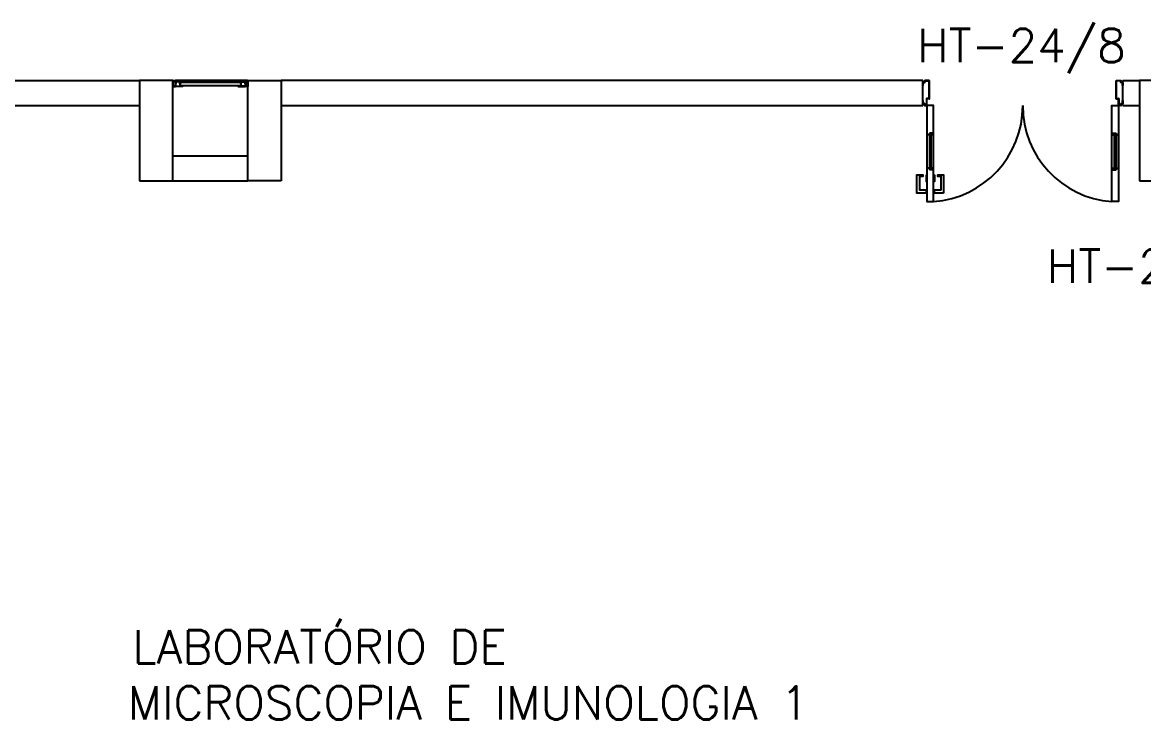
# Model space of a CAD drawing. Header units: millimetres. Extents: x 2686 to 2939, y 1294 to 1441.
# Drawn here: x 2907.17 to 2913.9, y 1393.42 to 1397.6 of the extents above; entities that cross this region are included whole.
import ezdxf

# ---------------------------------------------------------------- set-up
doc = ezdxf.new("R2010")
doc.units = ezdxf.units.MM
for name, color, linetype in [('AR-ALV', 2, 'Continuous'), ('AR-ESQ', 1, 'Continuous'), ('AR-ESTC', 3, 'Continuous'), ('DT-ESQ-BAGUETE-C', 1, 'Continuous'), ('DT-ESQ-PERFIL CADEIRA-C', 2, 'Continuous'), ('DT-ESQ-PERFIL CADEIRA-V', 2, 'Continuous'), ('DT-ESQ-VENEZIANA-C', 1, 'Continuous'), ('DT-ESQ-VENEZIANA-V', 1, 'Continuous'), ('ENDEREÇO', 2, 'Continuous'), ('maçaneta', 1, 'Continuous'), ('mov', 1, 'Continuous'), ('PM-PERFIL U-C', 2, 'Continuous'), ('PM-VIDRO', 2, 'Continuous'), ('pm1', 2, 'Continuous'), ('pm2', 2, 'Continuous'), ('TEXTO', 2, 'Continuous')]:
    doc.layers.add(name, color=color, linetype=linetype)
doc.styles.add('UNB-100', font='simplex.shx', dxfattribs={"height": 0.2})
doc.styles.add('UNB1-100', font='simplex.shx', dxfattribs={"height": 0.2})

# ---------------------------------------------------------------- blocks, each defined once
blk = doc.blocks.new('EF01-P')
at = {"layer": 'DT-ESQ-BAGUETE-C', "ltscale": 0.1}
for points in [[(0.0015, 0.035), (0.015, 0.035), (0.015, 0.0335), (0.0015, 0.0335), (0.0015, 0.005), (0.015, 0.005), (0.015, 0.0035), (0.0015, 0.0035, -0.414214), (0, 0.005), (0, 0.0335, -0.414214)], [(0.4485, 0.035), (0.435, 0.035), (0.435, 0.0335), (0.4485, 0.0335), (0.4485, 0.005), (0.435, 0.005), (0.435, 0.0035), (0.4485, 0.0035, 0.414214), (0.45, 0.005), (0.45, 0.0335, 0.414214)]]:
    blk.add_lwpolyline(points, format="xyb", close=True, dxfattribs=at)
at = {"layer": 'DT-ESQ-PERFIL CADEIRA-C', "ltscale": 0.1}
for points in [[(0.01, 0.0015), (0.01, 0.003), (0.0015, 0.003, 1), (0.0015, 0), (0.015, 0, 0.414214), (0.0165, 0.0015), (0.0165, 0.0335), (0.043, 0.0335)], [(0.043, 0.0065), (0.018, 0.0065), (0.018, 0.0165), (0.0165, 0.0165), (0.0165, 0.0065, 0.414214), (0.018, 0.005), (0.043, 0.005), (0.0565, 0.005, 1), (0.0565, 0.008), (0.043, 0.008), (0.043, 0.02), (0.043, 0.032), (0.0565, 0.032, 1), (0.0565, 0.035), (0.043, 0.035), (0.0165, 0.035, 0.414214), (0.015, 0.0335), (0.015, 0.0015), (0.0015, 0.0015)], [(0.0415, 0.02), (0.0415, 0.032, -0.414214), (0.043, 0.0335), (0.0565, 0.0335)], [(0.0415, 0.02), (0.0415, 0.008, 0.414214), (0.043, 0.0065), (0.0565, 0.0065)], [(0.407, 0.0065), (0.432, 0.0065), (0.432, 0.0165), (0.4335, 0.0165), (0.4335, 0.0065, -0.414214), (0.432, 0.005), (0.407, 0.005), (0.3935, 0.005, -1), (0.3935, 0.008), (0.407, 0.008), (0.407, 0.02), (0.407, 0.032), (0.3935, 0.032, -1), (0.3935, 0.035), (0.407, 0.035), (0.4335, 0.035, -0.414214), (0.435, 0.0335), (0.435, 0.0015), (0.4485, 0.0015)], [(0.4085, 0.02), (0.4085, 0.032, 0.414214), (0.407, 0.0335), (0.3935, 0.0335)], [(0.4085, 0.02), (0.4085, 0.008, -0.414214), (0.407, 0.0065), (0.3935, 0.0065)], [(0.44, 0.0015), (0.44, 0.003), (0.4485, 0.003, -1), (0.4485, 0), (0.435, 0, -0.414214), (0.4335, 0.0015), (0.4335, 0.0335), (0.407, 0.0335)]]:
    blk.add_lwpolyline(points, format="xyb", dxfattribs=at)
at = {"layer": 'DT-ESQ-PERFIL CADEIRA-V', "ltscale": 0.1}
blk.add_line((0.015, 0), (0.435, 0), dxfattribs=at)
at = {"layer": 'DT-ESQ-VENEZIANA-C', "ltscale": 0.1}
for p, q in [((0.043, 0.0105), (0.407, 0.0105)), ((0.043, 0.009), (0.407, 0.009))]:
    blk.add_line(p, q, dxfattribs=at)
at = {"layer": 'DT-ESQ-VENEZIANA-V', "ltscale": 0.1}
blk.add_line((0.043, 0.031), (0.407, 0.031), dxfattribs=at)
blk = doc.blocks.new('marco-d')
at = {"layer": 'PM-PERFIL U-C'}
for p, q in [((-0.0135, 0), (-0.0015, 0)), ((-0.025, -0.03), (-0.025, -0.0115)), ((-0.023, -0.03), (-0.025, -0.03)), ((-0.0235, -0.01), (-0.015, -0.01)), ((-0.0145, -0.012), (-0.023, -0.012)), ((-0.023, -0.012), (-0.023, -0.03)), ((-0.015, -0.01), (-0.015, -0.0015)), ((-0.002, -0.002), (-0.013, -0.002)), ((-0.013, -0.002), (-0.013, -0.0105)), ((-0.002, -0.0415), (-0.002, -0.002)), ((0.013, -0.043), (-0.0005, -0.043)), ((0, -0.0015), (0, -0.041)), ((0.0135, -0.041), (0, -0.041)), ((0.013, -0.043), (0.013, -0.148)), ((0.015, -0.0425), (0.015, -0.1485)), ((-0.025, -0.1385), (-0.025, -0.12)), ((-0.025, -0.12), (-0.023, -0.12)), ((-0.023, -0.12), (-0.023, -0.138)), ((-0.015, -0.14), (-0.0235, -0.14)), ((-0.023, -0.138), (-0.0145, -0.138)), ((-0.015, -0.1485), (-0.015, -0.14)), ((0.0135, -0.15), (-0.0135, -0.15)), ((-0.013, -0.1395), (-0.013, -0.148)), ((-0.013, -0.148), (0.013, -0.148))]:
    blk.add_line(p, q, dxfattribs=at)
for centre, start, end in [((-0.0135, -0.0015), 90, 180), ((-0.0015, -0.0015), 360, 90), ((-0.0235, -0.0115), 90, 180), ((-0.0145, -0.0105), 270, 0), ((-0.0005, -0.0415), 180, 270), ((0.0135, -0.0425), 0, 90), ((-0.0235, -0.1385), 180, 270), ((-0.0135, -0.1485), 180, 270), ((-0.0145, -0.1395), 0, 90), ((0.0135, -0.1485), 269.93864, 0)]:
    blk.add_arc(centre, 0.0015, start, end, dxfattribs=at)
blk = doc.blocks.new('marco-e')
at = {"layer": 'PM-PERFIL U-C'}
for p, q in [((-0.015, -0.0425), (-0.015, -0.1485)), ((-0.0135, -0.041), (0, -0.041)), ((-0.013, -0.043), (0.0005, -0.043)), ((-0.013, -0.043), (-0.013, -0.148)), ((0, -0.0015), (0, -0.041)), ((0.0135, 0), (0.0015, 0)), ((0.002, -0.0415), (0.002, -0.002)), ((0.002, -0.002), (0.013, -0.002)), ((0.013, -0.002), (0.013, -0.0105)), ((0.0145, -0.012), (0.023, -0.012)), ((0.015, -0.01), (0.015, -0.0015)), ((0.0235, -0.01), (0.015, -0.01)), ((0.023, -0.012), (0.023, -0.03)), ((0.023, -0.03), (0.025, -0.03)), ((0.025, -0.03), (0.025, -0.0115)), ((0.025, -0.12), (0.023, -0.12)), ((0.023, -0.12), (0.023, -0.138)), ((0.025, -0.1385), (0.025, -0.12)), ((-0.0135, -0.15), (0.0135, -0.15)), ((0.013, -0.148), (-0.013, -0.148)), ((0.013, -0.1395), (0.013, -0.148)), ((0.023, -0.138), (0.0145, -0.138)), ((0.015, -0.14), (0.0235, -0.14)), ((0.015, -0.1485), (0.015, -0.14))]:
    blk.add_line(p, q, dxfattribs=at)
for centre, start, end in [((-0.0135, -0.0425), 90, 180), ((0.0015, -0.0015), 90, 180), ((0.0005, -0.0415), 270, 0), ((0.0145, -0.0105), 180, 270), ((0.0135, -0.0015), 0, 90), ((0.0235, -0.0115), 0, 90), ((-0.0135, -0.1485), 180, 270.06136), ((0.0145, -0.1395), 90, 180), ((0.0135, -0.1485), 270, 0), ((0.0235, -0.1385), 270, 0)]:
    blk.add_arc(centre, 0.0015, start, end, dxfattribs=at)
blk = doc.blocks.new('PM6V')
at = {"layer": 'maçaneta'}
for points in [[(1.075, 0.675), (1.13, 0.675), (1.13, 0.655), (1.0915, 0.655, 0.414214), (1.09, 0.6535), (1.09, 0.575), (1.11, 0.575), (1.11, 0.565), (1.075, 0.565)], [(1.18, 0.675), (1.235, 0.675), (1.235, 0.565), (1.2, 0.565), (1.2, 0.575), (1.22, 0.575), (1.22, 0.6535, 0.414214), (1.2185, 0.655), (1.18, 0.655)]]:
    blk.add_lwpolyline(points, format="xyb", close=True, dxfattribs=at)
for points in [[(1.13, 0.565), (1.13, 0.605), (1.135, 0.605), (1.135, 0.565)], [(1.18, 0.565), (1.18, 0.605), (1.175, 0.605), (1.175, 0.565)]]:
    blk.add_lwpolyline(points, close=True, dxfattribs=at)
at = {"layer": 'mov'}
for centre, start, end in [((0.025, 0.1514), 359.86061, 86.01115), ((1.175, 0.1514), 93.98885, 180.13939)]:
    blk.add_arc(centre, 0.575, start, end, dxfattribs=at)
at = {"layer": 'PM-VIDRO'}
for p, q in [((0.04, 0.325), (0.04, 0.525)), ((0.05, 0.525), (0.05, 0.325)), ((1.15, 0.525), (1.15, 0.325)), ((1.16, 0.325), (1.16, 0.525))]:
    blk.add_line(p, q, dxfattribs=at)
at = {"layer": 'pm1'}
for p, q in [((0.04, 0.525), (0.025, 0.525)), ((0.065, 0.535), (0.04, 0.535)), ((0.04, 0.525), (0.04, 0.535)), ((0.05, 0.535), (0.05, 0.525)), ((0.065, 0.525), (0.05, 0.525)), ((0.065, 0.535), (0.065, 0.525)), ((1.135, 0.535), (1.135, 0.525)), ((1.135, 0.535), (1.16, 0.535)), ((1.135, 0.525), (1.15, 0.525)), ((1.15, 0.535), (1.15, 0.525)), ((1.16, 0.525), (1.16, 0.535)), ((1.16, 0.525), (1.175, 0.525)), ((0.04, 0.325), (0.025, 0.325)), ((0.04, 0.315), (0.04, 0.325)), ((0.065, 0.315), (0.04, 0.315)), ((0.065, 0.325), (0.05, 0.325)), ((0.05, 0.325), (0.05, 0.315)), ((0.065, 0.325), (0.065, 0.315)), ((1.135, 0.325), (1.135, 0.315)), ((1.135, 0.325), (1.15, 0.325)), ((1.135, 0.315), (1.16, 0.315)), ((1.15, 0.325), (1.15, 0.315)), ((1.16, 0.315), (1.16, 0.325)), ((1.16, 0.325), (1.175, 0.325))]:
    blk.add_line(p, q, dxfattribs=at)
for points in [[(0.025, 0.525), (0.025, 0.725), (0.065, 0.725), (0.065, 0.525)], [(1.175, 0.525), (1.175, 0.725), (1.135, 0.725), (1.135, 0.525)], [(0.065, 0.325), (0.065, 0.15), (0.025, 0.15), (0.025, 0.325)], [(1.135, 0.325), (1.135, 0.15), (1.175, 0.15), (1.175, 0.325)]]:
    blk.add_lwpolyline(points, dxfattribs=at)
at = {"layer": 'pm2'}
for p, q in [((0.025, 0.325), (0.025, 0.525)), ((0.065, 0.525), (0.065, 0.325)), ((1.135, 0.525), (1.135, 0.325)), ((1.175, 0.325), (1.175, 0.525))]:
    blk.add_line(p, q, dxfattribs=at)
at = {"layer": 'pm1'}
for name, p in [('marco-d', (0.025, 0.15)), ('marco-e', (1.175, 0.15))]:
    blk.add_blockref(name, p, dxfattribs=at)

msp = doc.modelspace()

# ---------------------------------------------------------------- linework, layer by layer
at = {"layer": 'AR-ALV'}
for p, q in [((2905.8207, 1397.2499), (2907.8707, 1397.2499)), ((2912.5707, 1397.2499), (2908.7207, 1397.2499)), ((2912.5707, 1397.0999), (2912.5707, 1397.2499)), ((2913.7707, 1397.0999), (2913.7707, 1397.2499)), ((2913.7707, 1397.2499), (2913.8707, 1397.2499)), ((2905.9707, 1397.0999), (2907.8707, 1397.0999)), ((2908.7207, 1397.0999), (2912.5707, 1397.0999)), ((2913.7707, 1397.0999), (2913.8707, 1397.0999)), ((2908.0707, 1396.7999), (2908.5207, 1396.7999)), ((2908.0707, 1396.6499), (2908.5207, 1396.6499))]:
    msp.add_line(p, q, dxfattribs=at)
at = {"layer": 'AR-ESTC'}
for p, q in [((2908.0707, 1397.2499), (2907.8707, 1397.2499)), ((2907.8707, 1397.2499), (2907.8707, 1396.6499)), ((2908.0707, 1396.6499), (2908.0707, 1397.2499)), ((2908.5207, 1397.2499), (2908.7207, 1397.2499)), ((2908.5207, 1396.6499), (2908.5207, 1397.2499)), ((2908.7207, 1397.2499), (2908.7207, 1396.6499)), ((2914.0707, 1397.2499), (2913.8707, 1397.2499)), ((2913.8707, 1397.2499), (2913.8707, 1396.6499)), ((2907.8707, 1396.6499), (2908.0707, 1396.6499)), ((2908.7207, 1396.6499), (2908.5207, 1396.6499)), ((2913.8707, 1396.6499), (2914.0707, 1396.6499))]:
    msp.add_line(p, q, dxfattribs=at)

# ---------------------------------------------------------------- block references
at = {"rotation": 180}
msp.add_blockref('PM6V', (2913.7707, 1397.2499), dxfattribs=at)
at = {"layer": 'AR-ESQ', "rotation": 180}
msp.add_blockref('EF01-P', (2908.5207, 1397.2499), dxfattribs=at)

# ---------------------------------------------------------------- texts
at = {"layer": 'ENDEREÇO', "style": 'UNB1-100'}
for s, p in [('HT-24/8', (2912.5373, 1397.361)), ('HT-25/7', (2913.3151, 1396.0363))]:
    msp.add_text(s, height=0.2, dxfattribs=at).set_placement(p)
at = {"layer": 'TEXTO', "style": 'UNB-100'}
for s, p in [('LABORATÓRIO DE ', (2907.8279, 1393.7544)), ('MICROSCOPIA E IMUNOLOGIA 1', (2907.7998, 1393.4178))]:
    msp.add_text(s, height=0.2, dxfattribs=at).set_placement(p)

doc.saveas('drawing.dxf')
